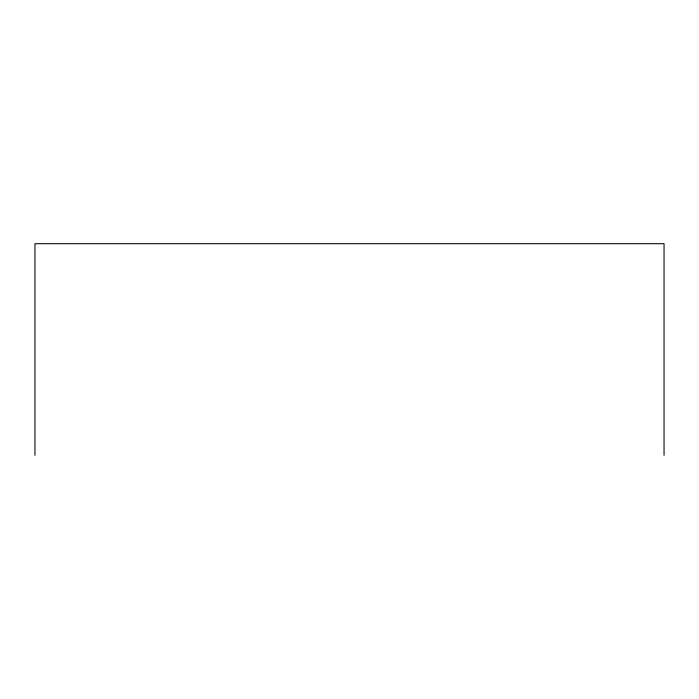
<?xml version="1.0" encoding="UTF-8"?>
<svg xmlns="http://www.w3.org/2000/svg" width="699" height="699" viewBox="0 0 699 699"><rect width="100%" height="100%" fill="white"/><g stroke="black" fill="none" stroke-linecap="round" stroke-linejoin="round"><path stroke-width="1.05" d="M664.05 455.302L664.05 243.698L34.95 243.698L34.95 455.302"/></g></svg>
